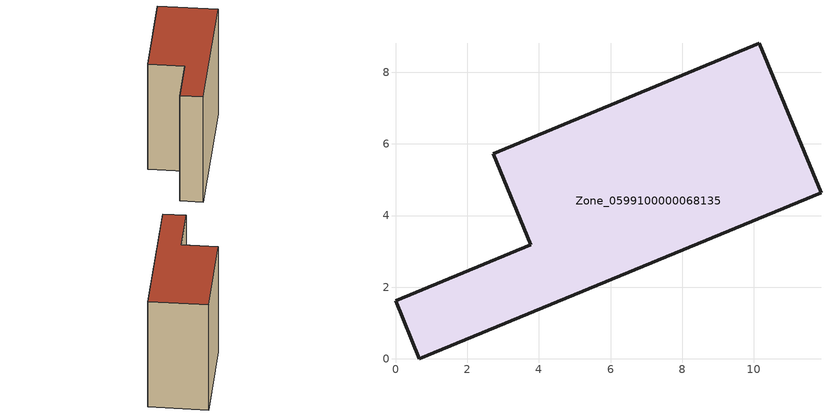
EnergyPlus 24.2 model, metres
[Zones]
Zone_0599100000068135
 floor ground (C_G): 0,1.62 3.77,3.18 2.72,5.73 10.15,8.81 11.87,4.63 0.66,0 z0
 wall outside (C_F): 3.77,3.18 0,1.62 0.66,0 11.87,4.63 10.15,8.81 2.72,5.73 3.77,3.18 z0:9.2
 roof outside (C_R): 10.15,8.81 2.72,5.73 3.77,3.18 0,1.62 0.66,0 11.87,4.63 z9.2
[BUILDING]
Pand.0599100000068135: North Axis=0; Terrain=City; Loads Convergence Tolerance Value=0.04; Temperature Convergence Tolerance Value=0.4; Solar Distribution=FullExterior; Maximum Number of Warmup Days=25; Minimum Number of Warmup Days=1
[Site:Location]
Rotterdam.The.Hague.AP_ZH_NLD Design_Conditions: Latitude=51.96; Longitude=4.45; Time Zone=1; Elevation=-4.5
[SITE:GROUNDTEMPERATURE:BUILDINGSURFACE]
18, 18, 18, 18, 18, 18, 18, 18, 18, 18, 18, 18
[MATERIAL] Thermal Absorptance=0.9; Solar Absorptance=0.7; Visible Absorptance=0.7
Name | Roughness | Thickness | Conductivity | Density | Specific Heat
G.TI.1946 | MediumSmooth | 0.15 | 1 | 540 | 1210
F.TI.1946 | Rough | 0.3 | 0.857143 | 1920 | 840
R.TI.1946 | MediumRough | 0.2 | 0.1 | 1500 | 1000
[CONSTRUCTION]
C_G: G.TI.1946
C_F: F.TI.1946
C_R: R.TI.1946
[ZONE]
Zone_0599100000068135: Type=1; Multiplier=1; Ceiling Height=Autocalculate; Volume=Autocalculate; Floor Area=autocalculate; Part of Total Floor Area=Yes
[ZONEINFILTRATION:DESIGNFLOWRATE]
Infil_Zone_0599100000068135: Zone or ZoneList or Space or SpaceList=Zone_0599100000068135; Schedule=AlwaysOn; Design Flow Rate Calculation Method=Flow/Area; Flow Rate per Floor Area=0.003; Constant Term Coefficient=1; Temperature Term Coefficient=0; Velocity Term Coefficient=0; Velocity Squared Term Coefficient=0
[HVACTEMPLATE:ZONE:IDEALLOADSAIRSYSTEM]
Zone_0599100000068135: Maximum Heating Supply Air Temperature=50; Minimum Cooling Supply Air Temperature=13; Maximum Heating Supply Air Humidity Ratio=0.0156; Minimum Cooling Supply Air Humidity Ratio=0.0077; Heating Limit=NoLimit; Cooling Limit=NoLimit; Dehumidification Control Type=ConstantSensibleHeatRatio; Cooling Sensible Heat Ratio=0.7; Dehumidification Setpoint=60; Humidification Control Type=None; Humidification Setpoint=30; Outdoor Air Method=None; Outdoor Air Flow Rate per Person=0.00944; Outdoor Air Flow Rate per Zone Floor Area=0; Outdoor Air Flow Rate per Zone=0; Demand Controlled Ventilation Type=None; Outdoor Air Economizer Type=NoEconomizer; Heat Recovery Type=None; Sensible Heat Recovery Effectiveness=0.7; Latent Heat Recovery Effectiveness=0.65
[ZONECONTROL:THERMOSTAT]
ThermostatControl_Zone_0599100000068135: Zone or ZoneList=Zone_0599100000068135; Control Type Schedule=DualSetpointControlType; Control 1=Thermostat_Zone_0599100000068135; Temperature Difference Between Cutout And Setpoint=0
[THERMOSTATSETPOINT:DUALSETPOINT]
Thermostat_Zone_0599100000068135: Heating Setpoint Temperature Schedule=HeatingSetpoint_Zone_0599100000068135; Cooling Setpoint Temperature Schedule=CoolingSetpoint_Zone_0599100000068135
[SCHEDULE:COMPACT]
HeatingSetpoint_Zone_0599100000068135: Through: 12/31, For: AllDays, Until: 24:00, 21
CoolingSetpoint_Zone_0599100000068135: Through: 12/31, For: AllDays, Until: 24:00, 24
DualSetpointControlType: Through: 12/31, For: AllDays, Until: 24:00, 4
AlwaysOn: Through: 12/31, For: AllDays, Until: 24:00, 1
